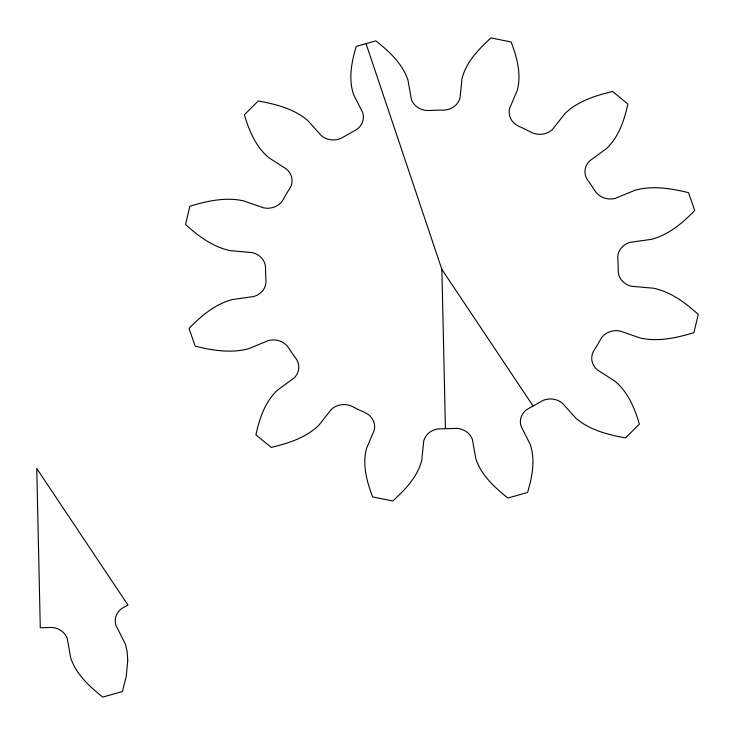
<?xml version="1.0" encoding="UTF-8"?>
<svg xmlns="http://www.w3.org/2000/svg" width="735" height="735" viewBox="0 0 735 735"><rect width="100%" height="100%" fill="white"/><g stroke="black" fill="none" stroke-linecap="round" stroke-linejoin="round"><path stroke-width="1.1" d="M533.105 406.014L542.917 400.502A17.585 15.885 0.8 0 1 562.44 403.239L576.047 418.38C589.773 430.168 608.102 434.716 625.513 437.913L639.386 424.113C634.728 408.247 627.874 391.847 614.809 381.088L597.224 369.779A17.585 15.885 0.8 0 1 592.98 352.341L594.082 350.301A178.513 161.25 0.8 0 0 600.513 339.451L601.772 337.494A17.585 15.885 0.8 0 1 620.175 331.044L640.314 338.045C658.174 342.005 676.733 337.889 693.895 332.643L698.25 314.405C685.378 302.71 670.577 291.676 653.194 288.184L631.723 286.31A17.585 15.885 0.8 0 1 618.401 273.108L618.227 270.838A178.504 161.25 0.8 0 0 617.777 258.518L617.786 256.258A17.585 15.885 0.8 0 1 630.134 242.348L651.421 239.325C668.565 234.888 682.677 222.953 694.731 210.458L688.52 192.671C671.165 188.445 652.487 185.349 634.957 190.255L615.36 198.331A17.585 15.885 0.8 0 1 596.526 192.892L595.13 191.008A178.513 161.25 0.8 0 0 587.917 180.516L586.677 178.55A17.585 15.885 0.8 0 1 589.645 160.919L606.375 148.672C618.751 137.105 624.392 120.2 627.855 104.039L612.54 91.471C595.589 95.605 577.774 101.099 564.985 113.548L552.509 129.397A17.585 15.885 0.8 0 1 533.215 133.182L530.964 132.19A178.513 161.25 0.8 0 0 518.928 126.347L516.76 125.198A17.585 15.885 0.8 0 1 509.575 108.559L517.256 90.387C521.63 74.235 516.889 57.192 511.137 41.996L490.998 37.917C478.687 49.07 466.183 62.034 462.03 78.608L460.018 97.994A17.585 15.885 0.8 0 1 445.438 109.993L442.929 110.149A178.504 161.25 0.8 0 0 429.295 110.516L426.787 110.498A17.585 15.885 0.8 0 1 411.361 99.308L407.943 80.069C402.541 63.623 389.045 51.367 375.87 40.866L356.209 46.424C351.587 61.896 348.197 79.123 353.682 94.806L362.667 112.528A17.585 15.885 0.8 0 1 356.705 129.525L354.619 130.784A178.513 161.25 0.8 0 0 343.034 137.27L340.856 138.391A17.585 15.885 0.8 0 1 321.324 135.653L307.726 120.503C294 108.725 275.671 104.168 258.261 100.971L244.387 114.779C249.046 130.646 255.899 147.037 268.964 157.795L286.549 169.114A17.585 15.885 0.8 0 1 290.794 186.552L289.691 188.583A178.513 161.25 0.8 0 0 283.26 199.442L282.001 201.39A17.585 15.885 0.8 0 1 263.599 207.84L243.46 200.848C225.599 196.879 207.04 201.004 189.878 206.25L185.523 224.487C198.395 236.174 213.196 247.217 230.579 250.699L252.05 252.574A17.585 15.885 0.8 0 1 265.372 265.785L265.546 268.045A178.504 161.25 0.8 0 0 265.987 280.366L265.978 282.635A17.585 15.885 0.8 0 1 253.639 296.536L232.352 299.568C215.199 303.996 201.096 315.931 189.042 328.435L195.253 346.213C212.608 350.439 231.286 353.544 248.816 348.629L268.413 340.562A17.585 15.885 0.8 0 1 287.247 346.001L288.644 347.885A178.513 161.25 0.8 0 0 295.856 358.368L297.096 360.343A17.585 15.885 0.8 0 1 294.119 377.974L277.398 390.221C265.023 401.779 259.372 418.684 255.918 434.854L271.233 447.422C288.184 443.288 305.999 437.784 318.788 425.335L331.264 409.487A17.585 15.885 0.8 0 1 350.558 405.702L352.809 406.703A178.513 161.25 0.8 0 0 364.845 412.546L367.013 413.686A17.585 15.885 0.8 0 1 374.198 430.333L366.517 448.506C362.144 464.649 366.884 481.701 372.636 496.897L392.775 500.967C405.086 489.813 417.581 476.85 421.743 460.275L423.755 440.89A17.585 15.885 0.8 0 1 438.336 428.891L456.986 428.386A17.585 15.885 0.8 0 1 472.412 439.576L475.83 458.815C481.232 475.26 494.719 487.525 507.903 498.027L527.565 492.468C532.186 476.997 535.576 459.761 530.091 444.078L521.106 426.355A17.585 15.885 0.8 0 1 527.068 409.358L533.105 406.014L441.882 269.442L366.039 43.641M441.882 269.442L445.428 428.725M127.743 660.379L126.264 676.255L122.433 691.525L102.762 697.083C89.587 686.582 76.1 674.317 70.689 657.871L67.271 638.632A17.585 15.885 0.8 0 0 51.854 627.442L40.287 627.782L36.75 468.498L127.973 605.07L121.936 608.415A17.585 15.885 0.8 0 0 115.965 625.412L125.483 644.356L127.109 651.329L127.743 660.379"/></g></svg>
